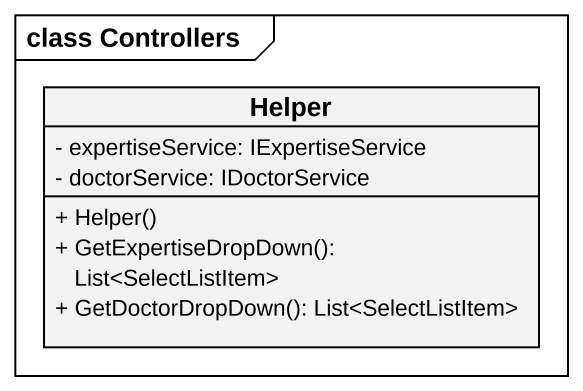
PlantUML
@startuml
mainframe class Controllers
hide circle
hide empty members
skinparam classAttributeIconSize 0
class Helper {
  - expertiseService: IExpertiseService
  - doctorService: IDoctorService
  + Helper()
  + GetExpertiseDropDown(): List<SelectListItem>
  + GetDoctorDropDown(): List<SelectListItem>
}
@enduml
